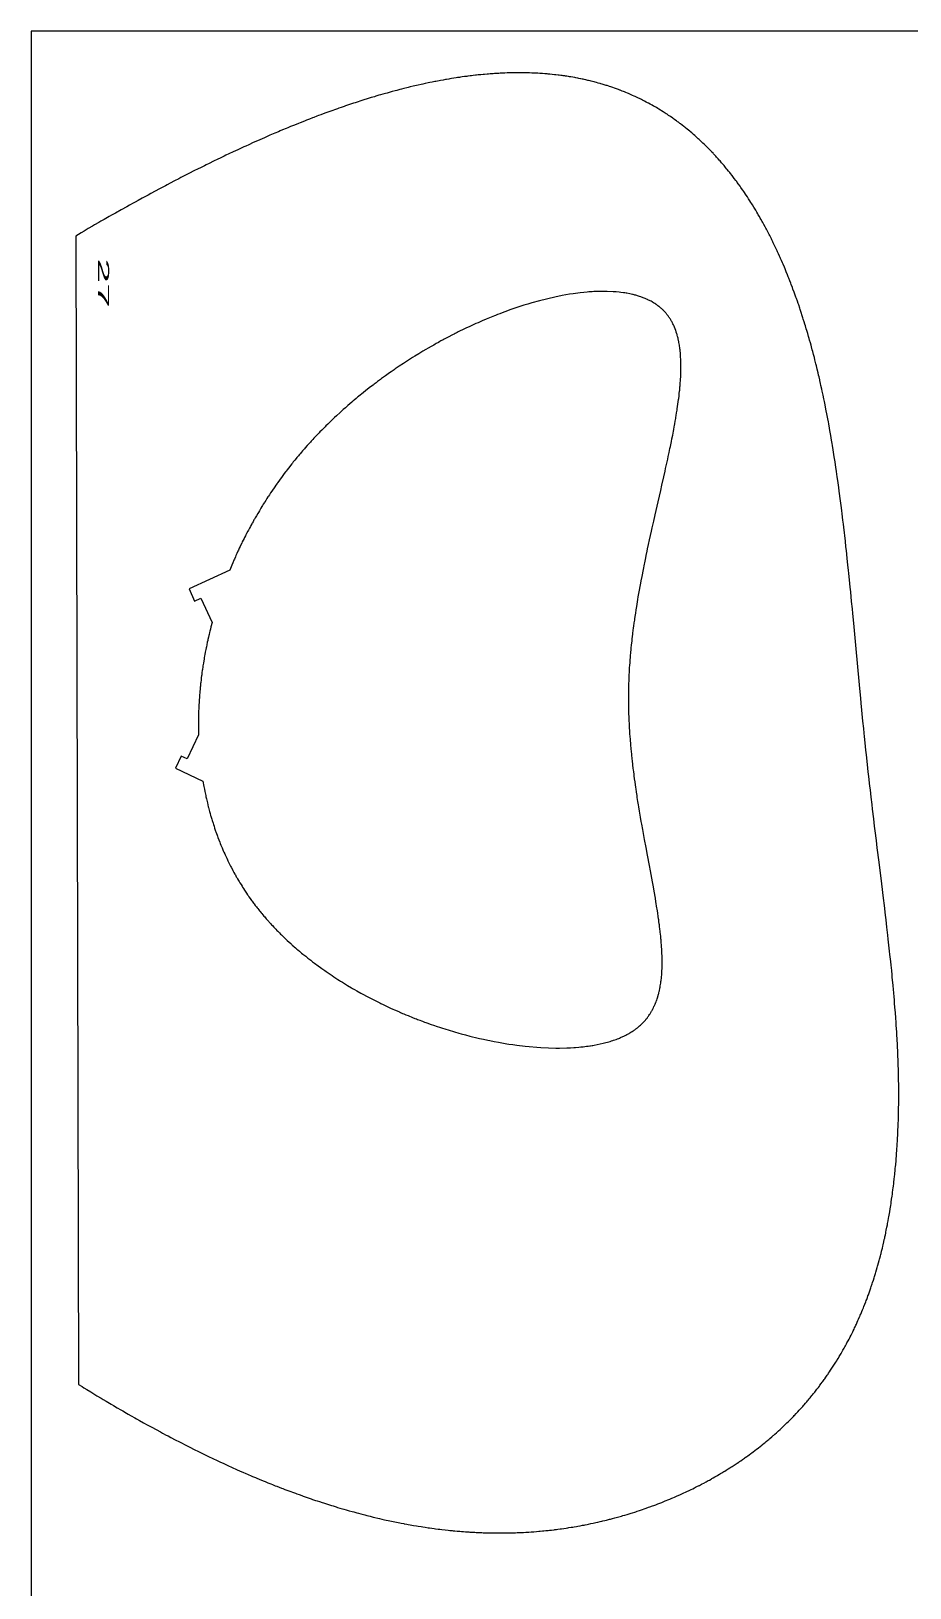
# Model space of a CAD drawing. Header units: metres. Extents: x -17 to 108, y -1 to 249.
# Drawn here: x -16.8 to 22.6, y 179.5 to 249.3 of the extents above; entities that cross this region are included whole.
import ezdxf

# ---------------------------------------------------------------- set-up
doc = ezdxf.new("R2010")
doc.units = ezdxf.units.M
doc.header["$MEASUREMENT"] = 0
doc.layers.add('1', color=7, linetype='Continuous', lineweight=0)
doc.styles.add('Style-ENGINEERING', font='ENGINEERING.shx')

msp = doc.modelspace()

# ---------------------------------------------------------------- linework, layer by layer
at = {"flags": 128}
for points in [[(108.224052, -0.654702), (108.224052, 249.345298), (-16.775948, 249.345298), (-16.775948, -0.654702), (108.224052, -0.654702)], [(-14.652734, 188.646861), (-14.489859, 188.545835), (-14.40835, 188.49549), (-14.285996, 188.420182), (-14.102261, 188.307699), (-13.918276, 188.195797), (-13.82619, 188.140066), (-13.641827, 188.029048), (-13.549549, 187.973763), (-13.411012, 187.891118), (-13.264905, 187.804422), (-13.19179, 187.761217), (-13.08204, 187.696591), (-12.917239, 187.600062), (-12.752225, 187.504031), (-12.669638, 187.456204), (-12.5043, 187.360929), (-12.421548, 187.313483), (-12.297318, 187.242556), (-12.131484, 187.148441), (-12.048482, 187.10158), (-11.923874, 187.031537), (-11.73672, 186.927033), (-11.570117, 186.834713), (-11.486728, 186.788757), (-11.361534, 186.72008), (-11.173493, 186.617649), (-10.985147, 186.515928), (-10.890859, 186.465337), (-10.723045, 186.375844), (-10.639045, 186.331314), (-10.512927, 186.264793), (-10.323486, 186.165632), (-10.133721, 186.067224), (-10.038716, 186.018307), (-9.869615, 185.931817), (-9.784966, 185.888803), (-9.657868, 185.824572), (-9.466938, 185.728885), (-9.275665, 185.634), (-9.179898, 185.586861), (-9.009429, 185.503566), (-8.92409, 185.462163), (-8.795948, 185.400368), (-8.667646, 185.338947), (-8.603434, 185.308378), (-8.474889, 185.247525), (-8.410555, 185.217242), (-8.313977, 185.171998), (-8.142051, 185.092104), (-8.055976, 185.052417), (-7.926723, 184.993218), (-7.797299, 184.934417), (-7.732522, 184.905168), (-7.602838, 184.846973), (-7.537931, 184.818029), (-7.440487, 184.774805), (-7.267007, 184.698539), (-7.180148, 184.660684), (-7.049708, 184.604255), (-6.919086, 184.548251), (-6.853706, 184.520411), (-6.722806, 184.465055), (-6.657286, 184.43754), (-6.558918, 184.396475), (-6.383778, 184.324085), (-6.29608, 184.288188), (-6.164371, 184.23472), (-6.032468, 184.181708), (-5.966442, 184.155375), (-5.834241, 184.103056), (-5.768066, 184.077072), (-5.668709, 184.038316), (-5.550804, 183.992729), (-5.49179, 183.970077), (-5.403194, 183.936277), (-5.270127, 183.885981), (-5.136851, 183.836174), (-5.070133, 183.811456), (-4.936538, 183.762393), (-4.86966, 183.73805), (-4.769241, 183.701772), (-4.650067, 183.659147), (-4.590415, 183.637986), (-4.500855, 183.606436), (-4.366329, 183.559546), (-4.231578, 183.513182), (-4.164117, 183.490199), (-4.029023, 183.444635), (-3.96139, 183.422055), (-3.85983, 183.388441), (-3.739292, 183.349), (-3.678953, 183.329444), (-3.588357, 183.300315), (-3.452261, 183.25709), (-3.315922, 183.214431), (-3.247661, 183.193317), (-3.110953, 183.151521), (-3.042506, 183.130841), (-2.939717, 183.100097), (-2.817708, 183.06409), (-2.756628, 183.046263), (-2.664913, 183.019746), (-2.527124, 182.980475), (-2.389072, 182.941816), (-2.319947, 182.922719), (-2.181495, 182.884993), (-2.112169, 182.866366), (-2.008051, 182.838723), (-1.884453, 182.806427), (-1.822572, 182.790471), (-1.729647, 182.766777), (-1.590025, 182.731784), (-1.450119, 182.697455), (-1.380059, 182.680542), (-1.23972, 182.647224), (-1.169441, 182.630821), (-1.063884, 182.60654), (-0.934642, 182.577394), (-0.869927, 182.563042), (-0.772734, 182.541793), (-0.626674, 182.510552), (-0.480285, 182.48008), (-0.406965, 182.465135), (-0.260072, 182.435835), (-0.186498, 182.421481), (-0.075977, 182.400326), (-0.060891, 182.397476), (0.062301, 182.374548), (0.123906, 182.363312), (0.216325, 182.346743), (0.354979, 182.322536), (0.493665, 182.29911), (0.563019, 182.287692), (0.701752, 182.265446), (0.77113, 182.254621), (0.875212, 182.238756), (1.014016, 182.218303), (1.08343, 182.208378), (1.187566, 182.19387), (1.29172, 182.179818), (1.343804, 182.172964), (1.471264, 182.156679), (1.535004, 182.148796), (1.630628, 182.137297), (1.774093, 182.120786), (1.917593, 182.105163), (1.989357, 182.097688), (2.085055, 182.088069), (2.132911, 182.08341), (2.204701, 182.076611), (2.312404, 182.066836), (2.440078, 182.055916), (2.503926, 182.050728), (2.599711, 182.043286), (2.695513, 182.036255), (2.74342, 182.032894), (2.839246, 182.026482), (2.887165, 182.023432), (2.959052, 182.019052), (3.054916, 182.013577), (3.102854, 182.010997), (3.174769, 182.007324), (3.28266, 182.002259), (3.414111, 181.996815), (3.479848, 181.994392), (3.578469, 181.991135), (3.677108, 181.988332), (3.726435, 181.987102), (3.825101, 181.984983), (3.874441, 181.984096), (3.94846, 181.98298), (4.047168, 181.981897), (4.096528, 181.981529), (4.170578, 181.981196), (4.281673, 181.981187), (4.380443, 181.981676), (4.429835, 181.982098), (4.503933, 181.98295), (4.615098, 181.984729), (4.726288, 181.987109), (4.781892, 181.988526), (4.880758, 181.991418), (4.930198, 181.993045), (5.004368, 181.995711), (5.115642, 182.00022), (5.226941, 182.005344), (5.2826, 182.008137), (5.393936, 182.014189), (5.449613, 182.017448), (5.533141, 182.022628), (5.632155, 182.029225), (5.681669, 182.032709), (5.75595, 182.038168), (5.867392, 182.046884), (5.978859, 182.056235), (6.034603, 182.061149), (6.146108, 182.071457), (6.201871, 182.076852), (6.201871, 182.076852), (6.285526, 182.085245), (6.39709, 182.097002), (6.452881, 182.103123), (6.53658, 182.11261), (6.662157, 182.127528), (6.692705, 182.131282), (6.774104, 182.141523), (6.828313, 182.148536), (6.936594, 182.163008), (6.990666, 182.170466), (7.098674, 182.185827), (7.2065, 182.20178), (7.278284, 182.212743), (7.326095, 182.220198), (7.421611, 182.235457), (7.502091, 182.248694), (7.555689, 182.257702), (7.662749, 182.276158), (7.716213, 182.285606), (7.823005, 182.304939), (7.929619, 182.324854), (8.000597, 182.338454), (8.047872, 182.347664), (8.142316, 182.366426), (8.195379, 182.37718), (8.301374, 182.39912), (8.407193, 182.421636), (8.477642, 182.436965), (8.524564, 182.447326), (8.618305, 182.468386), (8.723599, 182.492618), (8.793697, 182.50909), (8.840387, 182.520212), (8.933663, 182.542793), (9.003529, 182.560024), (9.050064, 182.571651), (9.143031, 182.595243), (9.189462, 182.607206), (9.282223, 182.63147), (9.374847, 182.656181), (9.436521, 182.672904), (9.559685, 182.706944), (9.682607, 182.741777), (9.743977, 182.759491), (9.835918, 182.786435), (9.927723, 182.813824), (9.973574, 182.827687), (10.065173, 182.855746), (10.110921, 182.869944), (10.17948, 182.891449), (10.270772, 182.920515), (10.316366, 182.935215), (10.384694, 182.957475), (10.487041, 182.991337), (10.577871, 183.021913), (10.623234, 183.037369), (10.691215, 183.060763), (10.793041, 183.096327), (10.894694, 183.132461), (10.945454, 183.150742), (11.065601, 183.194645), (11.125582, 183.216898), (11.215438, 183.250655), (11.305155, 183.284868), (11.349961, 183.302145), (11.439469, 183.337042), (11.48417, 183.354663), (11.551156, 183.381308), (11.640347, 183.417238), (11.68489, 183.435376), (11.751638, 183.4628), (11.85161, 183.504423), (11.940324, 183.541915), (11.984627, 183.560836), (12.051015, 183.589436), (12.150445, 183.632831), (12.249693, 183.676823), (12.299248, 183.699044), (12.412867, 183.750638), (12.469585, 183.776735), (12.554547, 183.816255), (12.63937, 183.856229), (12.68173, 183.876387), (12.766343, 183.917047), (12.808597, 183.93755), (12.871912, 183.96852), (12.956207, 184.010219), (12.998301, 184.031243), (13.061376, 184.062999), (13.155835, 184.111129), (13.16953, 184.118165), (13.258613, 184.164287), (13.303029, 184.187518), (13.369498, 184.222576), (13.468847, 184.275643), (13.567772, 184.329286), (13.617075, 184.356324), (13.692418, 184.398038), (13.729996, 184.419023), (13.786244, 184.450661), (13.87035, 184.498479), (13.954136, 184.546732), (13.995908, 184.571023), (14.07921, 184.619933), (14.120741, 184.644553), (14.182884, 184.68169), (14.265457, 184.731592), (14.306621, 184.756709), (14.368214, 184.794593), (14.460257, 184.85189), (14.541724, 184.903296), (14.582333, 184.929167), (14.643092, 184.968185), (14.73388, 185.027188), (14.824245, 185.086765), (14.86927, 185.116769), (14.940202, 185.164478), (14.975569, 185.188468), (15.028493, 185.224622), (15.107599, 185.279237), (15.186364, 185.334314), (15.225619, 185.362026), (15.303873, 185.417799), (15.342871, 185.44586), (15.401207, 185.48817), (15.478687, 185.544994), (15.517298, 185.573583), (15.575051, 185.616686), (15.661313, 185.68184), (15.729159, 185.733744), (15.762978, 185.759837), (15.813576, 185.799154), (15.88918, 185.858528), (15.96443, 185.918382), (16.001922, 185.94849), (16.07664, 186.009069), (16.113865, 186.03954), (16.169534, 186.085475), (16.243446, 186.147149), (16.280267, 186.178169), (16.33533, 186.22493), (16.417541, 186.29559), (16.478142, 186.348334), (16.508347, 186.374835), (16.553536, 186.414749), (16.621051, 186.474984), (16.688242, 186.53566), (16.721716, 186.566162), (16.78842, 186.6275), (16.821649, 186.658335), (16.87134, 186.704796), (16.937308, 186.767135), (16.970168, 186.798472), (17.019303, 186.845687), (17.092657, 186.916985), (17.157507, 186.980841), (17.189808, 187.012938), (17.238101, 187.061298), (17.310187, 187.134317), (17.381847, 187.207916), (17.417517, 187.244932), (17.428196, 187.256065), (17.502575, 187.33425), (17.551792, 187.386617), (17.584439, 187.421637), (17.649342, 187.491935), (17.680064, 187.525532), (17.741154, 187.59296), (17.801772, 187.660701), (17.841923, 187.706034), (17.868573, 187.736334), (17.921595, 187.797117), (17.980801, 187.865793), (18.020011, 187.911749), (18.046035, 187.942463), (18.097805, 188.004074), (18.136391, 188.050444), (18.161999, 188.081433), (18.212938, 188.143595), (18.23827, 188.174767), (18.288656, 188.237294), (18.338675, 188.300065), (18.371817, 188.342048), (18.437611, 188.426336), (18.503564, 188.512118), (18.547162, 188.56955), (18.576063, 188.607948), (18.63347, 188.685003), (18.676181, 188.743023), (18.704491, 188.781811), (18.760717, 188.859648), (18.788634, 188.898697), (18.844076, 188.977054), (18.898994, 189.055756), (18.935316, 189.108416), (18.959403, 189.143609), (19.007266, 189.214197), (19.052318, 189.281453), (19.052318, 189.281453), (19.082148, 189.326426), (19.141313, 189.416699), (19.170648, 189.461999), (19.228828, 189.552924), (19.286351, 189.644284), (19.324335, 189.705431), (19.349496, 189.746303), (19.399431, 189.828304), (19.441161, 189.897758), (19.468777, 189.944195), (19.523521, 190.037394), (19.550648, 190.084155), (19.604417, 190.177999), (19.657538, 190.272271), (19.692594, 190.335357), (19.715805, 190.37752), (19.761845, 190.462097), (19.785386, 190.505838), (19.832065, 190.593589), (19.878206, 190.681694), (19.908669, 190.740629), (19.928846, 190.780006), (19.968883, 190.858968), (20.013422, 190.948134), (20.04282, 191.007773), (20.062288, 191.047619), (20.10091, 191.127519), (20.129603, 191.187624), (20.148602, 191.227781), (20.186288, 191.3083), (20.204975, 191.348662), (20.242041, 191.429592), (20.278693, 191.510794), (20.3029, 191.565081), (20.350766, 191.674015), (20.356908, 191.68815), (20.383361, 191.749441), (20.400849, 191.790337), (20.435475, 191.872214), (20.452614, 191.913195), (20.486546, 191.99524), (20.52002, 192.077396), (20.542084, 192.132228), (20.585612, 192.242038), (20.625087, 192.343571), (20.651033, 192.41135), (20.668166, 192.456575), (20.70204, 192.547121), (20.727107, 192.615113), (20.743657, 192.66048), (20.776375, 192.751307), (20.792544, 192.796766), (20.824504, 192.887776), (20.855966, 192.978907), (20.876665, 193.039727), (20.91741, 193.161527), (20.934341, 193.212974), (20.967745, 193.315978), (21.000545, 193.419129), (21.02208, 193.487977), (21.036289, 193.533911), (21.064359, 193.625864), (21.079945, 193.677637), (21.110681, 193.781288), (21.14084, 193.885079), (21.160628, 193.95435), (21.17368, 194.000565), (21.199448, 194.093076), (21.227907, 194.197279), (21.24657, 194.266823), (21.258875, 194.313218), (21.28316, 194.406088), (21.301091, 194.47581), (21.31291, 194.522323), (21.33623, 194.615427), (21.347731, 194.662018), (21.370417, 194.755276), (21.392685, 194.848635), (21.4073, 194.91093), (21.435983, 195.035653), (21.459621, 195.141024), (21.475096, 195.21134), (21.485288, 195.258248), (21.505373, 195.352137), (21.520177, 195.422616), (21.529923, 195.469631), (21.549124, 195.563734), (21.5772, 195.705063), (21.595439, 195.799398), (21.607388, 195.86234), (21.630786, 195.988344), (21.650013, 196.094784), (21.662573, 196.165807), (21.687077, 196.308002), (21.699025, 196.379173), (21.722318, 196.521661), (21.744818, 196.664342), (21.759383, 196.759568), (21.768902, 196.823098), (21.787484, 196.950269), (21.807363, 197.09127), (21.820213, 197.185369), (21.828601, 197.248144), (21.844957, 197.373797), (21.856858, 197.468125), (21.86462, 197.531052), (21.879734, 197.657006), (21.887088, 197.720032), (21.901394, 197.846181), (21.915172, 197.972459), (21.924067, 198.056714), (21.929869, 198.112915), (21.941169, 198.225391), (21.944165, 198.255911), (21.95233, 198.340702), (21.957646, 198.397239), (21.967977, 198.510332), (21.982732, 198.680025), (21.992082, 198.793188), (21.998102, 198.868645), (22.009639, 199.019595), (22.017534, 199.128307), (22.022608, 199.200796), (22.032299, 199.345806), (22.036916, 199.418327), (22.045697, 199.563402), (22.053871, 199.70852), (22.058984, 199.805289), (22.062243, 199.869812), (22.068404, 199.998885), (22.071161, 200.060153), (22.077176, 200.203102), (22.080861, 200.298388), (22.083175, 200.361906), (22.087459, 200.48893), (22.090373, 200.584185), (22.092174, 200.647683), (22.095436, 200.774666), (22.096899, 200.838151), (22.099487, 200.965107), (22.101629, 201.092045), (22.102809, 201.176661), (22.104582, 201.34587), (22.105552, 201.509007), (22.105802, 201.617749), (22.105796, 201.690237), (22.105371, 201.835197), (22.104697, 201.943903), (22.104081, 202.016367), (22.102455, 202.16128), (22.101448, 202.233729), (22.09905, 202.378612), (22.096149, 202.523475), (22.093942, 202.620039), (22.088882, 202.813143), (22.085666, 202.921749), (22.083376, 202.994148), (22.078453, 203.138931), (22.075822, 203.211316), (22.070226, 203.356074), (22.064194, 203.500814), (22.059935, 203.597298), (22.050858, 203.790244), (22.045433, 203.898764), (22.033908, 204.115777), (22.02151, 204.332756), (22.012774, 204.47739), (22.006746, 204.573804), (21.994214, 204.766615), (21.98689, 204.87506), (21.97167, 205.091929), (21.955707, 205.308768), (21.944666, 205.453311), (21.937133, 205.549667), (21.921664, 205.742362), (21.908205, 205.904933), (21.899031, 206.013306), (21.880214, 206.230033), (21.870577, 206.338388), (21.850862, 206.55508), (21.830577, 206.771749), (21.816751, 206.916184), (21.807402, 207.012468), (21.788401, 207.205025), (21.763793, 207.448685), (21.747055, 207.611086), (21.735755, 207.719337), (21.712826, 207.935799), (21.698282, 208.071064), (21.66873, 208.341537), (21.638605, 208.611942), (21.61823, 208.792178), (21.576855, 209.152577), (21.538989, 209.476861), (21.513457, 209.693017), (21.461805, 210.125259), (21.422644, 210.449391), (21.343541, 211.097563), (21.343541, 211.097563), (21.223919, 212.069707), (21.144213, 212.717808), (21.104531, 213.041878), (21.051908, 213.474006), (21.025749, 213.690088), (20.986735, 214.014238), (20.9352, 214.446495), (20.909663, 214.662651), (20.871672, 214.986924), (20.83409, 215.311246), (20.815462, 215.473427), (20.766349, 215.90598), (20.742107, 216.122296), (20.706144, 216.446818), (20.65896, 216.879608), (20.635703, 217.096045), (20.601241, 217.420752), (20.571041, 217.709433), (20.556095, 217.853793), (20.533871, 218.070357), (20.500973, 218.395256), (20.468605, 218.72022), (20.452621, 218.882727), (20.421038, 219.207788), (20.400235, 219.424527), (20.359136, 219.858066), (20.328667, 220.183264), (20.268339, 220.833735), (20.178388, 221.809509), (20.118067, 222.459981), (20.087629, 222.785183), (20.046635, 223.218735), (20.025928, 223.435485), (19.994562, 223.760573), (19.952093, 224.193943), (19.930549, 224.410591), (19.897806, 224.735509), (19.868239, 225.024268), (19.853281, 225.168627), (19.830617, 225.385136), (19.79608, 225.709834), (19.759538, 226.046468), (19.740976, 226.214749), (19.712751, 226.467124), (19.684051, 226.719441), (19.669518, 226.845576), (19.64007, 227.097801), (19.625151, 227.223889), (19.602523, 227.412991), (19.567446, 227.701073), (19.549625, 227.845079), (19.522519, 228.061042), (19.494943, 228.276947), (19.480971, 228.384877), (19.452644, 228.60069), (19.438282, 228.708572), (19.416483, 228.870363), (19.386925, 229.086025), (19.371927, 229.193828), (19.349148, 229.355499), (19.314325, 229.597925), (19.286234, 229.789401), (19.271992, 229.885114), (19.250376, 230.028653), (19.217369, 230.24389), (19.183638, 230.459038), (19.166493, 230.566578), (19.13554, 230.757702), (19.119832, 230.853235), (19.095973, 230.996498), (19.059501, 231.211309), (19.022184, 231.426016), (19.0032, 231.533329), (18.968901, 231.724041), (18.951482, 231.819364), (18.92501, 231.962305), (18.898117, 232.105195), (18.884511, 232.176621), (18.856971, 232.319431), (18.843035, 232.390816), (18.821922, 232.497867), (18.790973, 232.652441), (18.775295, 232.729703), (18.75152, 232.845564), (18.715262, 233.019283), (18.678277, 233.192912), (18.659506, 233.279692), (18.621395, 233.453184), (18.602051, 233.539894), (18.572668, 233.669915), (18.565824, 233.699912), (18.533065, 233.842014), (18.516492, 233.912994), (18.491389, 234.019373), (18.453179, 234.178738), (18.414298, 234.337855), (18.394602, 234.417319), (18.363129, 234.542764), (18.347231, 234.605427), (18.32318, 234.699346), (18.286642, 234.840054), (18.249544, 234.980555), (18.230783, 235.050727), (18.192832, 235.190914), (18.173641, 235.260928), (18.144582, 235.365848), (18.109716, 235.490041), (18.092108, 235.552073), (18.065476, 235.64504), (18.025028, 235.784305), (17.983972, 235.923346), (17.963214, 235.992782), (17.921233, 236.131481), (17.900008, 236.200745), (17.867875, 236.304531), (17.829328, 236.427366), (17.809864, 236.488713), (17.780428, 236.580645), (17.735728, 236.718342), (17.690365, 236.855794), (17.667433, 236.924427), (17.621059, 237.061507), (17.597616, 237.129952), (17.562127, 237.2325), (17.519559, 237.353851), (17.498066, 237.41445), (17.465563, 237.50525), (17.416209, 237.64123), (17.366127, 237.776941), (17.340809, 237.844694), (17.289612, 237.979994), (17.263731, 238.04754), (17.224553, 238.148727), (17.177558, 238.268445), (17.153829, 238.328219), (17.117944, 238.417771), (17.063452, 238.551856), (17.00815, 238.685641), (16.980191, 238.75242), (16.923649, 238.885748), (16.895062, 238.952295), (16.851783, 239.051969), (16.812906, 239.140418), (16.793323, 239.184589), (16.763765, 239.250778), (16.719014, 239.349909), (16.67376, 239.448854), (16.650942, 239.498257), (16.596341, 239.615169), (16.568767, 239.673523), (16.527058, 239.760928), (16.484929, 239.848177), (16.463705, 239.891743), (16.420934, 239.978755), (16.399387, 240.022202), (16.366861, 240.087296), (16.323107, 240.173945), (16.301063, 240.217209), (16.267787, 240.282026), (16.217396, 240.379076), (16.172117, 240.465163), (16.149304, 240.508143), (16.114865, 240.572531), (16.062708, 240.66893), (16.009946, 240.765105), (15.983335, 240.813108), (15.929648, 240.908942), (15.902569, 240.956772), (15.861655, 241.028408), (15.812739, 241.113067), (15.788121, 241.155273), (15.750993, 241.218426), (15.694845, 241.312803), (15.638145, 241.406753), (15.609586, 241.453566), (15.55205, 241.546868), (15.52307, 241.593356), (15.479334, 241.662881), (15.432912, 241.735856), (15.409566, 241.77224), (15.374378, 241.826685), (15.321214, 241.908056), (15.267587, 241.989068), (15.240598, 242.029439), (15.186269, 242.109908), (15.158928, 242.150005), (15.117692, 242.209979), (15.062294, 242.28962), (15.034414, 242.329301), (14.992368, 242.388646), (14.928784, 242.477267), (14.871744, 242.555637), (14.843038, 242.594678), (14.799745, 242.653059), (14.734277, 242.740221), (14.668169, 242.826887), (14.634873, 242.870032), (14.567791, 242.955945), (14.567791, 242.955945), (14.534005, 242.998711), (14.483016, 243.062621), (14.422101, 243.137991), (14.391445, 243.175523), (14.345211, 243.231626), (14.275293, 243.315343), (14.204688, 243.398528), (14.169126, 243.43992), (14.097477, 243.522296), (14.061388, 243.56328), (14.006922, 243.624498), (13.941849, 243.69665), (13.909098, 243.73256), (13.859703, 243.786217), (13.809983, 243.839622), (13.785, 243.86623), (13.734787, 243.919253), (13.709556, 243.945669), (13.671553, 243.985172), (13.617748, 244.040522), (13.590705, 244.068088), (13.549963, 244.1093), (13.488448, 244.170806), (13.426448, 244.231936), (13.395265, 244.262358), (13.332529, 244.322915), (13.300976, 244.353049), (13.253412, 244.398068), (13.242107, 244.408697), (13.188586, 244.458648), (13.161736, 244.48348), (13.121347, 244.520549), (13.060509, 244.57575), (12.999364, 244.630465), (12.968677, 244.65764), (12.907071, 244.711625), (12.876153, 244.738435), (12.829631, 244.778421), (12.767332, 244.831307), (12.736066, 244.857567), (12.689023, 244.896726), (12.61813, 244.954946), (12.554784, 245.006175), (12.522994, 245.031604), (12.475163, 245.069516), (12.403087, 245.125863), (12.330615, 245.181582), (12.29423, 245.209205), (12.2293, 245.257925), (12.196717, 245.282098), (12.147695, 245.318124), (12.073829, 245.371636), (11.999563, 245.424513), (11.962279, 245.450714), (11.887411, 245.502638), (11.849826, 245.528361), (11.793259, 245.566646), (11.722018, 245.614138), (11.686264, 245.637672), (11.632464, 245.672707), (11.551386, 245.72466), (11.469853, 245.775892), (11.428916, 245.801237), (11.346698, 245.851385), (11.305418, 245.876187), (11.243282, 245.913049), (11.160033, 245.961563), (11.118236, 245.985546), (11.055324, 246.021179), (10.992153, 246.056401), (10.96047, 246.073857), (10.885108, 246.114822), (10.84729, 246.135087), (10.790391, 246.165213), (10.704655, 246.209786), (10.618452, 246.25362), (10.575175, 246.27526), (10.48827, 246.317983), (10.444641, 246.339065), (10.378978, 246.37034), (10.291015, 246.411388), (10.246856, 246.431631), (10.180397, 246.461646), (10.113671, 246.491239), (10.080208, 246.505877), (9.990646, 246.544394), (9.945687, 246.56337), (9.878025, 246.591481), (9.810093, 246.619166), (9.776027, 246.632849), (9.707692, 246.659895), (9.673423, 246.673258), (9.621893, 246.693102), (9.607374, 246.698639), (9.543845, 246.722591), (9.501428, 246.738334), (9.416436, 246.769281), (9.373862, 246.784486), (9.28856, 246.814362), (9.203052, 246.843529), (9.145933, 246.86258), (9.107803, 246.875108), (9.031423, 246.899746), (8.988388, 246.913362), (8.902168, 246.940072), (8.815746, 246.966087), (8.75802, 246.983047), (8.719487, 246.994183), (8.642302, 247.016049), (8.555283, 247.040002), (8.49716, 247.055593), (8.458363, 247.065819), (8.380652, 247.085871), (8.322268, 247.10056), (8.283297, 247.110188), (8.20524, 247.129045), (8.166154, 247.138277), (8.087868, 247.156345), (8.00943, 247.17389), (7.957055, 247.185298), (7.9221, 247.192775), (7.852103, 247.207422), (7.836885, 247.210549), (7.769242, 247.224203), (7.72414, 247.233085), (7.633921, 247.250326), (7.588803, 247.258686), (7.498553, 247.274889), (7.408282, 247.290411), (7.34809, 247.300384), (7.307957, 247.306867), (7.227679, 247.319439), (7.173483, 247.327629), (7.137348, 247.332959), (7.065069, 247.343305), (7.028925, 247.348322), (6.956628, 247.358047), (6.884318, 247.367363), (6.836104, 247.373349), (6.739662, 247.384782), (6.685403, 247.390901), (6.576866, 247.402472), (6.468303, 247.413162), (6.395913, 247.419805), (6.347646, 247.42402), (6.251098, 247.431943), (6.142457, 247.440055), (6.070016, 247.444997), (6.021716, 247.448086), (5.925101, 247.453774), (5.852626, 247.457615), (5.804304, 247.459975), (5.707646, 247.464216), (5.659309, 247.466099), (5.562622, 247.469394), (5.465916, 247.472067), (5.401436, 247.473507), (5.358444, 247.474316), (5.27245, 247.475575), (5.218024, 247.476125), (5.109156, 247.476659), (5.000265, 247.476443), (4.927659, 247.475888), (4.87925, 247.475336), (4.782418, 247.4738), (4.673461, 247.47139), (4.600812, 247.469384), (4.552373, 247.467872), (4.455484, 247.464429), (4.382806, 247.461483), (4.334349, 247.459347), (4.237423, 247.454666), (4.188953, 247.452123), (4.092003, 247.446632), (3.995036, 247.440608), (3.930382, 247.436299), (3.887276, 247.433296), (3.801055, 247.426983), (3.71579, 247.420338), (3.65894, 247.415688), (3.545224, 247.405863), (3.488358, 247.40069), (3.374611, 247.389829), (3.260844, 247.378286), (3.184987, 247.370216), (3.134412, 247.364671), (3.033248, 247.353186), (2.954757, 247.343918), (2.902477, 247.337573), (2.798028, 247.324487), (2.74586, 247.317749), (2.641633, 247.303884), (2.537552, 247.28951), (2.468244, 247.279648), (2.422074, 247.27295), (2.329817, 247.259262), (2.275717, 247.251048), (2.167631, 247.234226), (2.167631, 247.234226), (2.059694, 247.216884), (1.987817, 247.205037), (1.939935, 247.197014), (1.844256, 247.180669), (1.790486, 247.171302), (1.683052, 247.152198), (1.575757, 247.132607), (1.504304, 247.119279), (1.361577, 247.091989), (1.308116, 247.08154), (1.201293, 247.060295), (1.094601, 247.038592), (1.023545, 247.023871), (0.881602, 246.993836), (0.775292, 246.970795), (0.704488, 246.955193), (0.563043, 246.923416), (0.492401, 246.907245), (0.351276, 246.874343), (0.210362, 246.840707), (0.116534, 246.817882), (0.054032, 246.802489), (-0.070853, 246.771284), (-0.176102, 246.744527), (-0.246206, 246.726473), (-0.386269, 246.689855), (-0.456228, 246.671293), (-0.596005, 246.63367), (-0.735593, 246.59539), (-0.828549, 246.569511), (-0.890475, 246.5521), (-1.01422, 246.516903), (-1.118519, 246.486821), (-1.187997, 246.466573), (-1.326822, 246.425618), (-1.396169, 246.404912), (-1.534735, 246.363053), (-1.673133, 246.320602), (-1.765305, 246.291977), (-1.826713, 246.272751), (-1.949432, 246.233961), (-2.052876, 246.200884), (-2.121789, 246.178659), (-2.259497, 246.133791), (-2.328292, 246.111152), (-2.465766, 246.065467), (-2.603087, 246.019246), (-2.69455, 245.988138), (-2.755489, 245.96727), (-2.877279, 245.925226), (-2.979949, 245.889437), (-3.04835, 245.865418), (-3.185045, 245.817003), (-3.253338, 245.792609), (-3.389821, 245.743449), (-3.526163, 245.693802), (-3.616982, 245.660436), (-3.798438, 245.59307), (-3.900403, 245.55481), (-3.968338, 245.529158), (-4.104109, 245.477509), (-4.171946, 245.451513), (-4.307522, 245.399184), (-4.442972, 245.346408), (-4.533201, 245.310978), (-4.713495, 245.239539), (-4.802153, 245.204096), (-4.979312, 245.132661), (-5.156264, 245.060504), (-5.27412, 245.012004), (-5.35264, 244.979497), (-5.509564, 244.914071), (-5.62293, 244.866425), (-5.698433, 244.834518), (-5.849264, 244.770361), (-5.924593, 244.738113), (-6.075079, 244.673284), (-6.225339, 244.608014), (-6.325388, 244.564259), (-6.525194, 244.476179), (-6.624952, 244.431857), (-6.824184, 244.34266), (-7.023044, 244.252736), (-7.155412, 244.19239), (-7.243569, 244.151984), (-7.41967, 244.070761), (-7.518604, 244.024834), (-7.716211, 243.93247), (-7.913475, 243.839438), (-8.044796, 243.777051), (-8.132261, 243.7353), (-8.306997, 243.651416), (-8.405172, 243.604011), (-8.601283, 243.508732), (-8.797076, 243.412836), (-8.927432, 243.348568), (-9.01426, 243.305574), (-9.187735, 243.219235), (-9.28521, 243.170465), (-9.479937, 243.072491), (-9.67437, 242.973946), (-9.803832, 242.907936), (-9.890069, 242.863792), (-10.062377, 242.775178), (-10.159202, 242.725144), (-10.352647, 242.624672), (-10.545819, 242.523668), (-10.67445, 242.456042), (-10.760139, 242.410829), (-10.931362, 242.320102), (-11.027584, 242.268891), (-11.219835, 242.166095), (-11.411832, 242.062803), (-11.539692, 241.993671), (-11.62487, 241.947464), (-11.795081, 241.854767), (-11.98634, 241.750038), (-12.113713, 241.679959), (-12.19857, 241.633126), (-12.368145, 241.539189), (-12.495205, 241.468501), (-12.74902, 241.326529), (-13.002434, 241.183775), (-13.171157, 241.088179), (-13.283543, 241.024261), (-13.508087, 240.895982), (-13.650027, 240.814505), (-13.744588, 240.760058), (-13.933553, 240.650859), (-14.027958, 240.596109), (-14.216614, 240.486309), (-14.405068, 240.376115), (-14.530593, 240.302436), (-14.78138, 240.154566), (-14.652734, 188.646861)], [(-7.877962, 225.173856), (-9.702043, 224.323273), (-9.448472, 223.779488), (-9.17658, 223.906274), (-8.669438, 222.818704), (-8.720379, 222.62292), (-8.745041, 222.524928), (-8.769164, 222.426874), (-8.781023, 222.377825), (-8.804335, 222.279683), (-8.815788, 222.230593), (-8.832712, 222.156932), (-8.854804, 222.058676), (-8.865645, 222.00953), (-8.881652, 221.935791), (-8.905088, 221.82514), (-8.92534, 221.726743), (-8.93526, 221.677532), (-8.949885, 221.6037), (-8.971243, 221.492921), (-8.991905, 221.38211), (-9.001976, 221.326694), (-9.019448, 221.22816), (-9.027977, 221.178888), (-9.040512, 221.104971), (-9.058732, 220.994085), (-9.07625, 220.883188), (-9.084745, 220.827738), (-9.10121, 220.716834), (-9.109177, 220.661383), (-9.120799, 220.578209), (-9.134058, 220.479638), (-9.140478, 220.430356), (-9.149846, 220.356439), (-9.163307, 220.245579), (-9.176059, 220.134741), (-9.182168, 220.079333), (-9.193852, 219.968539), (-9.199426, 219.913155), (-9.207454, 219.830097), (-9.217531, 219.71939), (-9.222301, 219.664053), (-9.22912, 219.581072), (-9.235536, 219.49812), (-9.238592, 219.456656), (-9.245432, 219.358403), (-9.248638, 219.309295), (-9.253181, 219.235657), (-9.259393, 219.125258), (-9.264883, 219.014932), (-9.267355, 218.959797), (-9.271757, 218.84959), (-9.273686, 218.794517), (-9.276238, 218.711951), (-9.279003, 218.601942), (-9.280112, 218.546973), (-9.281434, 218.464567), (-9.282344, 218.382219), (-9.282645, 218.341067), (-9.282943, 218.231404), (-9.282817, 218.176614), (-9.282283, 218.094484), (-9.281336, 218.012421), (-9.280707, 217.971416), (-9.279138, 217.889457), (-9.278198, 217.848505), (-9.276593, 217.787112), (-9.783735, 216.699542), (-10.055627, 216.826328), (-10.309198, 216.282543), (-9.077632, 215.708254), (-9.035888, 215.470099), (-9.013545, 215.351477), (-8.99022, 215.233169), (-8.978188, 215.174135), (-8.953386, 215.05631), (-8.940615, 214.997522), (-8.920994, 214.909497), (-8.893967, 214.792428), (-8.880082, 214.734024), (-8.858789, 214.646582), (-8.836937, 214.559341), (-8.825801, 214.515796), (-8.79542, 214.399929), (-8.779856, 214.342134), (-8.756041, 214.255618), (-8.731663, 214.169316), (-8.719262, 214.126247), (-8.694039, 214.040271), (-8.681215, 213.997367), (-8.661715, 213.933114), (-8.626263, 213.819201), (-8.608159, 213.762397), (-8.58053, 213.677385), (-8.552332, 213.592606), (-8.538021, 213.550305), (-8.50897, 213.465884), (-8.494231, 213.423764), (-8.471855, 213.360698), (-8.44152, 213.276825), (-8.426138, 213.234981), (-8.402798, 213.172333), (-8.367182, 213.078628), (-8.324031, 212.96799), (-8.302072, 212.912843), (-8.268654, 212.830342), (-8.23466, 212.748106), (-8.217446, 212.707088), (-8.182587, 212.625254), (-8.16494, 212.584439), (-8.138199, 212.523346), (-8.102037, 212.442129), (-8.083738, 212.401625), (-8.056019, 212.341001), (-8.013826, 212.250363), (-7.975704, 212.170101), (-7.956424, 212.130078), (-7.927231, 212.07018), (-7.882826, 211.980642), (-7.837681, 211.891479), (-7.81483, 211.84704), (-7.759926, 211.742085), (-7.732083, 211.68981), (-7.689828, 211.611655), (-7.646984, 211.53381), (-7.625342, 211.495005), (-7.581615, 211.417631), (-7.55953, 211.379064), (-7.526126, 211.321362), (-7.481069, 211.244709), (-7.458319, 211.206503), (-7.423916, 211.149349), (-7.371685, 211.063963), (-7.324627, 210.988418), (-7.300875, 210.950771), (-7.264968, 210.894458), (-7.210478, 210.810346), (-7.155234, 210.726667), (-7.127328, 210.684991), (-7.077251, 210.611173), (-7.051987, 210.574394), (-7.013811, 210.519392), (-6.955914, 210.437262), (-6.897257, 210.355585), (-6.867643, 210.314917), (-6.807844, 210.233926), (-6.777658, 210.193604), (-6.732021, 210.133338), (-6.679775, 210.065351), (-6.644641, 210.020213), (-6.621083, 209.990206), (-6.573647, 209.930391), (-6.537791, 209.885707), (-6.513755, 209.856001), (-6.465369, 209.796791), (-6.441019, 209.767287), (-6.392009, 209.70848), (-6.342587, 209.649943), (-6.309412, 209.611068), (-6.242523, 209.533678), (-6.204584, 209.490357), (-6.179167, 209.461561), (-6.128036, 209.404171), (-6.102323, 209.375578), (-6.050604, 209.318595), (-5.998497, 209.261884), (-5.963545, 209.224227), (-5.893134, 209.149275), (-5.866556, 209.121293), (-5.81312, 209.065533), (-5.759312, 209.010046), (-5.723235, 208.973206), (-5.650595, 208.899889), (-5.595692, 208.845221), (-5.558892, 208.808927), (-5.484818, 208.736706), (-5.447547, 208.700777), (-5.372541, 208.629287), (-5.296924, 208.558285), (-5.143891, 208.417748), (-5.100425, 208.378576), (-5.071345, 208.352547), (-5.012943, 208.300696), (-4.983621, 208.274875), (-4.924738, 208.223439), (-4.865538, 208.17228), (-4.825898, 208.138328), (-4.746204, 208.070794), (-4.716178, 208.045596), (-4.655899, 207.995409), (-4.595319, 207.9455), (-4.554767, 207.912381), (-4.473272, 207.846517), (-4.411812, 207.797443), (-4.370679, 207.764883), (-4.288036, 207.700135), (-4.246528, 207.667947), (-4.163143, 207.603946), (-4.079273, 207.540443), (-4.079273, 207.540443), (-3.910116, 207.414934), (-3.814154, 207.345215), (-3.749862, 207.299088), (-3.706862, 207.268493), (-3.620534, 207.207681), (-3.555504, 207.162401), (-3.512019, 207.132372), (-3.424732, 207.072691), (-3.380934, 207.043039), (-3.293033, 206.984115), (-3.204733, 206.925695), (-3.026966, 206.810375), (-2.959914, 206.767652), (-2.915097, 206.739329), (-2.825191, 206.683064), (-2.780104, 206.655122), (-2.689668, 206.59962), (-2.598888, 206.544627), (-2.416333, 206.436174), (-2.370493, 206.40938), (-2.278578, 206.356176), (-2.186357, 206.303485), (-2.001032, 206.199642), (-1.907945, 206.148493), (-1.720961, 206.047739), (-1.532955, 205.949052), (-1.154145, 205.757897), (-1.100599, 205.731682), (-0.993317, 205.679748), (-0.885793, 205.628474), (-0.813982, 205.594658), (-0.766053, 205.572278), (-0.670067, 205.52791), (-0.561888, 205.478622), (-0.48966, 205.446132), (-0.441462, 205.424636), (-0.344959, 205.382038), (-0.272492, 205.350435), (-0.224141, 205.329531), (-0.127345, 205.288117), (-0.078904, 205.267608), (0.018063, 205.226987), (0.115133, 205.186893), (0.309551, 205.108295), (0.419054, 205.065015), (0.492105, 205.036536), (0.540826, 205.017716), (0.63831, 204.980474), (0.711457, 204.952893), (0.760235, 204.934672), (0.857822, 204.89863), (0.906627, 204.880809), (1.004258, 204.845569), (1.101908, 204.810864), (1.297231, 204.743062), (1.370475, 204.71819), (1.419301, 204.701776), (1.516939, 204.669353), (1.565749, 204.653343), (1.663347, 204.621728), (1.760907, 204.590653), (1.955883, 204.530123), (2.004591, 204.515329), (2.101956, 204.486148), (2.199246, 204.457509), (2.393567, 204.401861), (2.490583, 204.374854), (2.684281, 204.322476), (2.877479, 204.272284), (3.262109, 204.17848), (3.310002, 204.167373), (3.405653, 204.145572), (3.501116, 204.124323), (3.691446, 204.083481), (3.786296, 204.06389), (3.975326, 204.026371), (4.163405, 203.991075), (4.536444, 203.927167), (4.629006, 203.912587), (4.813233, 203.885109), (4.996208, 203.859875), (5.358139, 203.816166), (6.064049, 203.755928), (6.40696, 203.739483), (6.742461, 203.73221), (6.907267, 203.732027), (7.230653, 203.738592), (7.389101, 203.745351), (7.545295, 203.754434), (7.622526, 203.75985), (7.775216, 203.77243), (7.850657, 203.779597), (7.925486, 203.787349), (7.962667, 203.791445), (8.109818, 203.809293), (8.182433, 203.819098), (8.254398, 203.829492), (8.290134, 203.834909), (8.361106, 203.846186), (8.396341, 203.852045), (8.448876, 203.861111), (8.722497, 203.915079), (8.855047, 203.94562), (8.984667, 203.978539), (9.048358, 203.995892), (9.17346, 204.032388), (9.234853, 204.051533), (9.295465, 204.071276), (9.325474, 204.081372), (9.443515, 204.123256), (9.501322, 204.145099), (9.558309, 204.167544), (9.586492, 204.178992), (9.642233, 204.20234), (9.669789, 204.21424), (9.710727, 204.232373), (9.817542, 204.282389), (9.869652, 204.308305), (9.920886, 204.334826), (9.946171, 204.348315), (9.996074, 204.375747), (10.02069, 204.38969), (10.057191, 204.410891), (10.105064, 204.43969), (10.128657, 204.454319), (10.163616, 204.476547), (10.198053, 204.499118), (10.215075, 204.510532), (10.252894, 204.536528), (10.277739, 204.554099), (10.29414, 204.56592), (10.326552, 204.589818), (10.350522, 204.607964), (10.366341, 204.620167), (10.397595, 204.644828), (10.413031, 204.657284), (10.443522, 204.682451), (10.473508, 204.707953), (10.493219, 204.72514), (10.531977, 204.75996), (10.553389, 204.779806), (10.56751, 204.793141), (10.595383, 204.820058), (10.609136, 204.833641), (10.636275, 204.861053), (10.66293, 204.888794), (10.680432, 204.907469), (10.714798, 204.945256), (10.727466, 204.959576), (10.752447, 204.988458), (10.776957, 205.017664), (10.793037, 205.037314), (10.824575, 205.077043), (10.847689, 205.107213), (10.862842, 205.127504), (10.892541, 205.168511), (10.907087, 205.189227), (10.935579, 205.231079), (10.963276, 205.273491), (11.01631, 205.359986), (11.030666, 205.384712), (11.040101, 205.401293), (11.058647, 205.434687), (11.06776, 205.451499), (11.085664, 205.485355), (11.103144, 205.519517), (11.114563, 205.542462), (11.136844, 205.588759), (11.145008, 205.606259), (11.161027, 205.641487), (11.176635, 205.677016), (11.186814, 205.70087), (11.206631, 205.748977), (11.221024, 205.785406), (11.230398, 205.809858), (11.248618, 205.859156), (11.257466, 205.884003), (11.274641, 205.934088), (11.291128, 205.984695), (11.322068, 206.087464), (11.32757, 206.106962), (11.338296, 206.146175), (11.348652, 206.185676), (11.355351, 206.212169), (11.368263, 206.265535), (11.377526, 206.305891), (11.383501, 206.332953), (11.394978, 206.387453), (11.400481, 206.41489), (11.411021, 206.470137), (11.420945, 206.525881), (11.438973, 206.638845), (11.445118, 206.68171), (11.44903, 206.710439), (11.456416, 206.768261), (11.459891, 206.797353), (11.466411, 206.855897), (11.472364, 206.914919), (11.472364, 206.914919), (11.482593, 207.034389), (11.484807, 207.064552), (11.488827, 207.125229), (11.492312, 207.186373), (11.497701, 207.310052), (11.49962, 207.372582), (11.501942, 207.499009), (11.50229, 207.627243), (11.497293, 207.88905), (11.494568, 207.963948), (11.492439, 208.014185), (11.490883, 208.047812), (11.487446, 208.115387), (11.484588, 208.166349), (11.478164, 208.268992), (11.470814, 208.372584), (11.465413, 208.442168), (11.461593, 208.488789), (11.453438, 208.582582), (11.448553, 208.635662), (11.438156, 208.74251), (11.426943, 208.850268), (11.419025, 208.92261), (11.413554, 208.971058), (11.40216, 209.068484), (11.38864, 209.178924), (11.379224, 209.253039), (11.372772, 209.302663), (11.359459, 209.402425), (11.349125, 209.477693), (11.342072, 209.528082), (11.327586, 209.629363), (11.304936, 209.782531), (11.289247, 209.885464), (11.256529, 210.093276), (11.237381, 210.211294), (11.224333, 210.290418), (11.197592, 210.44972), (11.183913, 210.529894), (11.155974, 210.691274), (11.127305, 210.854013), (11.107817, 210.963251), (11.068011, 211.183488), (11.037498, 211.350183), (10.975026, 211.687386), (10.932488, 211.914947), (10.845882, 212.376473), (10.780119, 212.728031), (10.714168, 213.084047), (10.681264, 213.263676), (10.632156, 213.535089), (10.588892, 213.778279), (10.567441, 213.900541), (10.535538, 214.08475), (10.504014, 214.269921), (10.488411, 214.36286), (10.457562, 214.549436), (10.442328, 214.643066), (10.419738, 214.783933), (10.390139, 214.972529), (10.37558, 215.067152), (10.354059, 215.209487), (10.332944, 215.352294), (10.322545, 215.423872), (10.286485, 215.679293), (10.269019, 215.807533), (10.251952, 215.936118), (10.243573, 216.000538), (10.227135, 216.129628), (10.21908, 216.194297), (10.207209, 216.291454), (10.191786, 216.421277), (10.184253, 216.486308), (10.173182, 216.584), (10.157104, 216.730864), (10.143363, 216.861729), (10.136693, 216.927273), (10.126942, 217.025727), (10.112905, 217.173709), (10.099595, 217.322048), (10.093221, 217.396348), (10.082363, 217.528648), (10.077165, 217.594898), (10.069664, 217.694396), (10.059091, 217.843912), (10.049354, 217.993747), (10.044806, 218.06878), (10.039082, 218.168943), (10.036367, 218.219074), (10.032482, 218.294332), (10.027081, 218.407356), (10.021354, 218.541518), (10.018771, 218.608681), (10.01525, 218.709527), (10.012163, 218.810492), (10.010783, 218.861018), (10.008358, 218.962157), (10.007313, 219.012769), (10.00596, 219.088739), (10.004558, 219.190127), (10.004031, 219.240862), (10.003462, 219.317013), (10.00311, 219.431349), (10.00331, 219.533088), (10.003593, 219.583995), (10.00425, 219.6604), (10.005763, 219.775108), (10.007918, 219.889933), (10.009239, 219.947388), (10.011528, 220.033622), (10.013257, 220.091146), (10.017198, 220.206269), (10.019407, 220.263868), (10.024296, 220.379137), (10.029806, 220.494495), (10.033818, 220.571448), (10.036643, 220.622769), (10.042646, 220.725457), (10.046228, 220.783244), (10.05383, 220.89887), (10.062008, 221.014558), (10.067776, 221.091716), (10.071759, 221.143169), (10.080053, 221.246102), (10.0899, 221.361946), (10.096764, 221.439197), (10.10147, 221.490707), (10.111194, 221.593747), (10.118755, 221.671041), (10.134555, 221.825661), (10.151239, 221.980311), (10.162842, 222.08342), (10.187166, 222.289643), (10.19427, 222.347641), (10.208818, 222.463629), (10.223808, 222.579601), (10.234043, 222.656905), (10.255079, 222.811477), (10.271339, 222.927368), (10.282405, 223.004608), (10.305062, 223.159029), (10.316649, 223.236206), (10.340322, 223.390488), (10.364643, 223.544659), (10.381206, 223.647372), (10.415136, 223.852616), (10.434677, 223.96795), (10.44788, 224.044788), (10.474695, 224.198337), (10.488301, 224.275044), (10.515895, 224.428313), (10.54398, 224.58138), (10.562965, 224.683304), (10.601529, 224.886847), (10.616187, 224.963065), (10.645805, 225.11531), (10.67581, 225.26729), (10.696015, 225.368456), (10.736883, 225.570398), (10.767904, 225.721499), (10.788749, 225.822055), (10.830802, 226.022723), (10.851995, 226.122827), (10.894683, 226.322554), (10.937724, 226.521613), (11.024649, 226.917593), (11.057464, 227.06531), (11.123319, 227.359393), (11.189318, 227.651586), (11.233306, 227.845276), (11.321004, 228.229857), (11.43671, 228.736441), (11.493744, 228.986906), (11.577902, 229.35885), (11.632888, 229.604198), (11.659996, 229.726058), (11.700131, 229.907804), (11.752575, 230.148132), (11.778301, 230.267417), (11.816225, 230.445219), (11.853302, 230.62164), (11.871505, 230.709323), (11.918892, 230.941385), (11.941924, 231.056439), (11.975599, 231.227771), (12.008178, 231.397575), (12.02404, 231.481894), (12.044729, 231.593705), (12.054871, 231.649345), (12.069828, 231.73247), (12.091669, 231.856392), (12.110468, 231.965767), (12.119646, 232.020176), (12.133128, 232.101439), (12.1527, 232.222536), (12.171469, 232.342662), (12.180545, 232.402358), (12.211098, 232.61259), (12.211098, 232.61259), (12.225341, 232.716508), (12.238872, 232.819615), (12.245366, 232.870861), (12.2578, 232.972731), (12.263736, 233.023354), (12.272282, 233.098893), (12.283001, 233.198869), (12.288065, 233.248536), (12.295287, 233.322632), (12.302054, 233.396239), (12.305265, 233.432857), (12.313255, 233.529899), (12.316934, 233.578087), (12.322053, 233.649949), (12.326686, 233.721303), (12.328818, 233.756788), (12.332708, 233.827373), (12.334464, 233.862471), (12.336861, 233.914875), (12.340409, 234.007309), (12.341836, 234.053175), (12.343538, 234.12153), (12.344707, 234.189349), (12.345089, 234.223057), (12.345445, 234.290066), (12.345417, 234.323366), (12.345116, 234.37306), (12.344224, 234.438836), (12.343567, 234.471516), (12.342314, 234.520275), (12.339827, 234.592822), (12.330971, 234.761922), (12.324949, 234.844942), (12.317843, 234.92693), (12.313879, 234.967534), (12.305116, 235.047954), (12.300314, 235.087769), (12.292579, 235.146992), (12.281262, 235.225021), (12.275168, 235.263632), (12.265479, 235.321039), (12.255125, 235.377833), (12.249696, 235.405999), (12.234392, 235.480348), (12.226285, 235.517107), (12.213548, 235.571721), (12.200116, 235.625703), (12.193136, 235.652456), (12.178647, 235.705482), (12.171135, 235.731755), (12.15953, 235.770862), (12.137896, 235.839485), (12.126592, 235.873362), (12.114961, 235.906947), (12.109023, 235.92363), (12.096897, 235.956777), (12.09071, 235.97324), (12.081273, 235.997795), (12.068398, 236.030278), (12.061834, 236.046407), (12.05183, 236.070463), (12.036465, 236.10623), (12.022445, 236.137705), (12.015306, 236.153329), (12.004436, 236.176624), (11.987765, 236.211248), (11.970654, 236.245486), (11.961931, 236.26246), (11.930015, 236.322028), (11.913523, 236.351349), (11.896674, 236.380361), (11.888114, 236.39475), (11.870724, 236.423295), (11.861892, 236.43745), (11.848474, 236.458536), (11.830263, 236.486376), (11.82102, 236.500177), (11.806982, 236.520731), (11.785535, 236.551227), (11.766074, 236.577997), (11.756204, 236.591262), (11.741221, 236.611009), (11.71835, 236.640292), (11.694998, 236.669166), (11.683141, 236.683449), (11.661762, 236.708589), (11.650928, 236.721036), (11.634496, 236.739554), (11.60944, 236.766986), (11.58389, 236.794002), (11.570929, 236.807354), (11.544633, 236.833743), (11.531297, 236.84678), (11.511058, 236.866138), (11.490536, 236.885259), (11.476697, 236.897874), (11.448644, 236.922788), (11.434431, 236.935088), (11.405633, 236.959371), (11.376342, 236.983235), (11.356541, 236.998911), (11.31629, 237.029705), (11.300973, 237.041061), (11.269978, 237.06346), (11.238502, 237.085443), (11.217253, 237.099867), (11.174123, 237.12816), (11.141224, 237.148896), (11.119032, 237.16249), (11.074026, 237.189127), (11.051214, 237.20217), (11.004977, 237.227706), (10.957929, 237.252511), (10.861426, 237.299934), (10.842978, 237.308501), (10.805749, 237.32533), (10.768081, 237.341752), (10.742725, 237.352473), (10.691434, 237.373375), (10.652463, 237.388577), (10.626243, 237.398487), (10.573236, 237.417767), (10.546451, 237.427138), (10.49232, 237.445343), (10.437448, 237.462833), (10.32551, 237.495672), (10.282788, 237.507254), (10.254083, 237.514753), (10.196141, 237.529221), (10.166905, 237.536189), (10.10791, 237.549597), (10.04822, 237.562301), (9.926789, 237.585601), (9.896009, 237.590988), (9.833947, 237.601239), (9.771224, 237.610792), (9.643818, 237.627814), (9.57915, 237.635285), (9.447919, 237.648157), (9.314208, 237.658278), (9.039567, 237.670319), (8.987029, 237.671366), (8.951824, 237.671852), (8.880989, 237.672318), (8.845359, 237.672298), (8.773683, 237.671753), (8.701454, 237.670536), (8.555369, 237.666092), (8.518514, 237.664563), (8.444409, 237.661007), (8.369783, 237.656785), (8.218999, 237.646354), (8.142854, 237.640147), (7.989094, 237.62576), (7.833421, 237.608752), (7.516556, 237.566924), (7.355477, 237.54213), (7.028305, 237.484844), (6.694822, 237.417382), (6.010711, 237.252335), (5.660979, 237.154955), (5.484389, 237.102595), (5.306726, 237.047807), (5.217509, 237.019506), (4.858234, 236.900292), (4.677252, 236.837103), (4.495447, 236.771542), (4.404253, 236.737876), (4.22132, 236.668781), (4.129594, 236.633356), (4.037704, 236.597347), (3.9917, 236.579124), (3.622362, 236.428132), (3.436915, 236.349183), (3.251023, 236.267948), (3.157928, 236.226477), (2.971474, 236.141839), (2.878129, 236.098674), (2.784715, 236.054947), (2.737984, 236.032874), (2.550924, 235.943183), (2.457323, 235.897503), (2.363684, 235.851268), (2.316853, 235.827944), (2.223171, 235.78088), (2.176322, 235.757142), (2.106041, 235.721277), (1.918601, 235.62413), (1.824882, 235.574738), (1.731172, 235.524802), (1.684323, 235.499631), (1.59064, 235.448883), (1.543809, 235.423306), (1.473576, 235.384688), (1.379964, 235.332728), (1.333174, 235.306547), (1.26301, 235.267024), (1.15782, 235.207176), (1.15782, 235.207176), (0.784488, 234.988944), (0.598318, 234.876666), (0.412554, 234.762297), (0.319841, 234.704332), (0.13479, 234.586851), (0.042466, 234.527337), (-0.049716, 234.467311), (-0.09575, 234.437105), (-0.279496, 234.315009), (-0.37112, 234.253199), (-0.46257, 234.190883), (-0.508227, 234.159536), (-0.599401, 234.096464), (-0.644917, 234.06474), (-0.713098, 234.016919), (-0.894353, 233.888022), (-0.984662, 233.822828), (-1.074749, 233.757139), (-1.119707, 233.724109), (-1.209447, 233.65768), (-1.254228, 233.624281), (-1.321285, 233.573953), (-1.410477, 233.506421), (-1.454977, 233.472472), (-1.521607, 233.421321), (-1.621271, 233.344082), (-1.797596, 233.205258), (-1.885334, 233.135124), (-1.972778, 233.064512), (-2.016388, 233.029026), (-2.103381, 232.957698), (-2.146761, 232.921856), (-2.211683, 232.86787), (-2.297967, 232.795476), (-2.340987, 232.759102), (-2.405363, 232.70432), (-2.501572, 232.621653), (-2.586727, 232.547674), (-2.629174, 232.51051), (-2.692678, 232.454545), (-2.787556, 232.37011), (-2.88197, 232.285089), (-2.929, 232.24236), (-3.095241, 232.08926), (-3.177777, 232.012024), (-3.259913, 231.934334), (-3.300829, 231.895319), (-3.382354, 231.81695), (-3.422961, 231.777596), (-3.483673, 231.718355), (-3.564251, 231.638974), (-3.604378, 231.599115), (-3.664364, 231.539119), (-3.753876, 231.448655), (-3.832967, 231.367772), (-3.872341, 231.327164), (-3.931187, 231.266047), (-4.018966, 231.173907), (-4.106146, 231.081212), (-4.149508, 231.034658), (-4.226218, 230.951555), (-4.264389, 230.909841), (-4.321414, 230.847067), (-4.406422, 230.752451), (-4.490787, 230.657291), (-4.532726, 230.609508), (-4.616108, 230.513536), (-4.657549, 230.465348), (-4.719395, 230.392815), (-4.768563, 230.334612), (-4.801206, 230.295704), (-4.866163, 230.217634), (-4.898479, 230.178474), (-4.962781, 230.099903), (-5.026646, 230.021002), (-5.068978, 229.968219), (-5.097092, 229.93295), (-5.153058, 229.862222), (-5.184386, 229.822325), (-5.246711, 229.742293), (-5.308594, 229.661946), (-5.349604, 229.608207), (-5.376834, 229.572304), (-5.431032, 229.500316), (-5.491585, 229.419039), (-5.531706, 229.364687), (-5.558344, 229.328377), (-5.611355, 229.255581), (-5.650881, 229.20083), (-5.677121, 229.164256), (-5.729337, 229.090935), (-5.755312, 229.054189), (-5.806995, 228.980525), (-5.858323, 228.906634), (-5.892345, 228.85725), (-5.959912, 228.758185), (-5.988226, 228.716275), (-6.044516, 228.632247), (-6.100353, 228.547947), (-6.137325, 228.491597), (-6.161861, 228.453964), (-6.210663, 228.378541), (-6.265135, 228.293442), (-6.301196, 228.236564), (-6.325124, 228.198582), (-6.372708, 228.122465), (-6.408159, 228.065247), (-6.43168, 228.027039), (-6.478449, 227.950474), (-6.501697, 227.912119), (-6.54792, 227.835262), (-6.593779, 227.758214), (-6.62415, 227.706743), (-6.684403, 227.60355), (-6.734735, 227.516224), (-6.768032, 227.457878), (-6.790115, 227.418924), (-6.834006, 227.340882), (-6.866682, 227.282233), (-6.888352, 227.243079), (-6.931413, 227.164639), (-6.952806, 227.125354), (-6.995313, 227.046657), (-7.03745, 226.967789), (-7.065335, 226.915118), (-7.12061, 226.809556), (-7.151412, 226.750049), (-7.17183, 226.710328), (-7.212386, 226.630766), (-7.232525, 226.590925), (-7.272521, 226.511127), (-7.312142, 226.431175), (-7.338348, 226.377789), (-7.39026, 226.270817), (-7.409554, 226.230634), (-7.447861, 226.15016), (-7.485791, 226.069541), (-7.510867, 226.015716), (-7.560516, 225.90788), (-7.597311, 225.826842), (-7.621631, 225.772741), (-7.669763, 225.664362), (-7.693575, 225.610085), (-7.740691, 225.501359), (-7.787129, 225.392409), (-7.877962, 225.173856)]]:
    msp.add_lwpolyline(points, dxfattribs=at)

# ---------------------------------------------------------------- texts
at = {"layer": '1', "style": 'Style-ENGINEERING', "width": 3}
msp.add_text('27', height=0.5, rotation=270, dxfattribs=at).set_placement((-13.78138, 239.154566))

doc.saveas('drawing.dxf')
